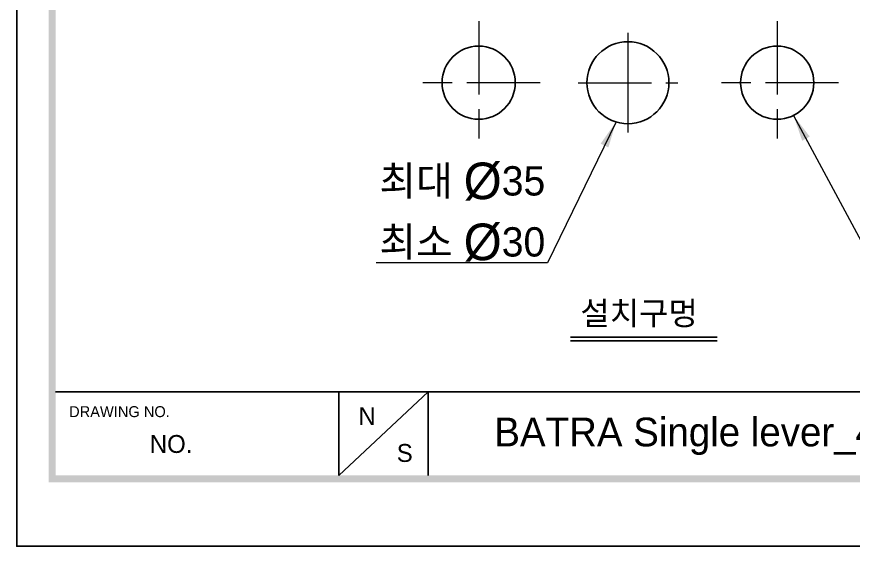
# Model space of a CAD drawing. Extents: x 16296660632 to 16296672714, y -37409619871 to -37409617455.
# Drawn here: x 16296671793.8 to 16296672079.6, y -37409618103.6 to -37409617922.8 of the extents above; entities that cross this region are included whole.
import ezdxf

# ---------------------------------------------------------------- set-up
doc = ezdxf.new("R2010")
doc.units = 0
doc.header["$LTSCALE"] = 10
doc.header["$MEASUREMENT"] = 0
doc.linetypes.add('CENTER', pattern=[2.25, 1.25, -0.25, 0.5, -0.25])
doc.linetypes.add('CENTER2', pattern=[28.575, 19.05, -3.175, 3.175, -3.175])
doc.layers.get('0').update_dxf_attribs({"linetype": 'CONTINUOUS'})
doc.layers.add('Cneter', color=1, linetype='CENTER2', lineweight=13)
doc.styles.add('Daelim Dimension', font='')
doc.styles.add('DLB3013-CR2S_시공도$0$Daelim Dimension', font='')
doc.styles.get('Daelim Dimension').set_extended_font_data('나눔고딕')
doc.styles.get('DLB3013-CR2S_시공도$0$Daelim Dimension').set_extended_font_data('나눔고딕')
doc.dimstyles.new('DLB3013-CR2S_시공도$0$DEFAULT', dxfattribs={"dimscale": 2, "dimtxt": 2, "dimasz": 2, "dimexe": 0, "dimexo": 2, "dimgap": 1, "dimtad": 1, "dimdec": 1, "dimzin": 9, "dimdsep": 46, "dimtxsty": 'DLB3013-CR2S_시공도$0$Daelim Dimension', "dimcen": 0.5, "dimclrd": 252, "dimclre": 252, "dimclrt": 3, "dimadec": 1, "dimazin": 0, "dimtfac": 1, "dimtdec": 1, "dimtix": 1, "dimtmove": 0, "dimatfit": 3, "dimfxl": 1, "dimtolj": 1, "dimtzin": 1, "dimlwd": 9, "dimlwe": 9, "dimarcsym": 0})

msp = doc.modelspace()

# ---------------------------------------------------------------- linework, layer by layer
at = {"color": 2}
msp.add_line((16296671982.95862, -37409618032.191551), (16296672033.13419, -37409618032.191551), dxfattribs=at)
at = {"color": 0}
msp.add_line((16296671982.95862, -37409618033.439919), (16296672033.12616, -37409618033.439919), dxfattribs=at)
at = {"color": 5}
msp.add_line((16296671807.02898, -37409618050.856003), (16296672549.422501, -37409618050.856003), dxfattribs=at)
at = {"color": 5, "ltscale": 40}
for p, q in [((16296671903.830259, -37409618050.856003), (16296671903.830259, -37409618079.389397)), ((16296671903.830259, -37409618050.856003), (16296671903.830259, -37409618079.389397)), ((16296671934.368059, -37409618050.856003), (16296671903.830259, -37409618079.389397)), ((16296671934.368059, -37409618050.856003), (16296671903.830259, -37409618079.389397)), ((16296671934.368059, -37409618050.856003), (16296671934.368059, -37409618079.389397)), ((16296671934.368059, -37409618050.856003), (16296671934.368059, -37409618079.389397))]:
    msp.add_line(p, q, dxfattribs=at)
at = {"color": 2}
msp.add_lwpolyline([(16296671793.750851, -37409617455.355309), (16296672714.038799, -37409617455.355309), (16296672714.038799, -37409618103.587517), (16296671793.750851, -37409618103.587517)], close=True, dxfattribs=at)
at = {"ltscale": 0.5}
msp.add_lwpolyline([(16296671793.750851, -37409617455.355309), (16296672714.038799, -37409617455.355309), (16296672714.038799, -37409618103.587517), (16296671793.750851, -37409618103.587517)], close=True, dxfattribs=at)
at = {"color": 0}
for centre, radius in [((16296672002.610491, -37409617945.278709), 14), ((16296671951.610491, -37409617945.278709), 12.5), ((16296672053.610559, -37409617945.278709), 12.5)]:
    msp.add_circle(centre, radius, dxfattribs=at)
at = {"color": 5, "ltscale": 40}
for points in [[(16296671804.670851, -37409617466.275307), (16296671807.02898, -37409617466.275307), (16296671804.670851, -37409618081.747543), (16296671807.02898, -37409618079.389397)], [(16296672703.118799, -37409618081.747543), (16296672700.76067, -37409618079.389397), (16296671804.670851, -37409618081.747543), (16296671807.02898, -37409618079.389397)]]:
    msp.add_trace(points, dxfattribs=at)
at = {"layer": 'Cneter', "linetype": 'CENTER', "ltscale": 2}
for p, q in [((16296671951.610491, -37409617924.311523), (16296671951.610491, -37409617966.245903)), ((16296672053.610559, -37409617924.311523), (16296672053.610559, -37409617966.245903)), ((16296672002.610491, -37409617928.278709), (16296672002.610491, -37409617962.278709)), ((16296671972.577681, -37409617945.278709), (16296671930.643311, -37409617945.278709)), ((16296671985.610491, -37409617945.278709), (16296672019.610491, -37409617945.278709)), ((16296672074.577749, -37409617945.278709), (16296672032.64337, -37409617945.278709))]:
    msp.add_line(p, q, dxfattribs=at)

# ---------------------------------------------------------------- texts
at = {"color": 5, "ltscale": 40, "style": 'Daelim Dimension'}
msp.add_text('DRAWING NO.', height=3.7368116, dxfattribs=at).set_placement((16296671811.642719, -37409618059.488457))
at = {"color": 7, "insert": (16296671946.016399, -37409617989.760483), "char_height": 10, "attachment_point": 5, "style": 'Daelim Dimension'}
msp.add_mtext('\\A1;최대 {\\H1.25x;\\C256;Ø}35\\P최소 {\\H1.25x;\\C256;Ø}30', dxfattribs=at)
at = {"color": 2, "style": 'Daelim Dimension'}
for s, insert, char_height, width, attachment_point in [('설치구멍', (16296672006.421841, -37409618024.436577), 8, 174.18104884, 5), ('{\\f나눔고딕|b0|i0|c129|p50;BATRA Single lever_4인치 세면수전_BFL-611}', (16296671956.95351, -37409618059.650543), 9.828, 379.15283589, 1)]:
    msp.add_mtext(s, dxfattribs=dict(at, insert=insert, char_height=char_height, width=width, attachment_point=attachment_point))
at = {"char_height": 6.1152, "attachment_point": 1, "style": 'Daelim Dimension'}
for s, insert, width in [('N', (16296671910.54002, -37409618056.091316), 8.53442508), ('NO.', (16296671839.2365, -37409618065.600189), 38.3627989), ('S', (16296671923.610941, -37409618068.669853), 8.53442508)]:
    msp.add_mtext(s, dxfattribs=dict(at, insert=insert, width=width))

# ---------------------------------------------------------------- leaders
at = {"color": 5, "ltscale": 0.5}
for points in [[(16296672059.18549, -37409617956.46666), (16296672086.292259, -37409618006.905487), (16296672164.607229, -37409618006.905487)], [(16296671998.53894, -37409617958.673576), (16296671975.127069, -37409618006.777588), (16296671916.578831, -37409618006.777588)]]:
    msp.add_leader(points, dimstyle='DLB3013-CR2S_시공도$0$DEFAULT', override={"dimtxt": 5, "dimasz": 4.5, "dimexe": 1, "dimdec": 0, "dimclrd": 5, "dimclre": 5, "dimclrt": 7}, dxfattribs=at)

doc.saveas('drawing.dxf')
